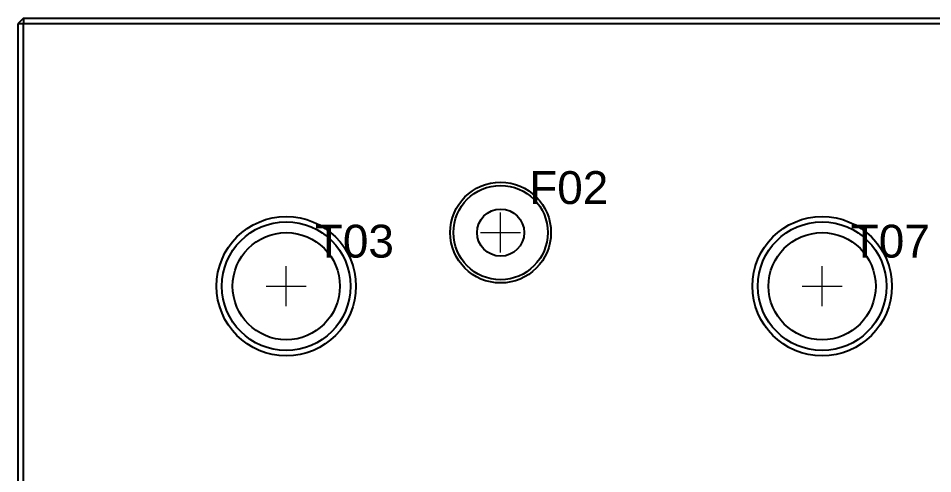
# Model space of a CAD drawing. Header units: millimetres. Extents: x 7 to 422, y 36 to 182.
# Drawn here: x 69.83 to 112.49, y 65.08 to 86.33 of the extents above; entities that cross this region are included whole.
import ezdxf

# ---------------------------------------------------------------- set-up
doc = ezdxf.new("R2010")
doc.units = ezdxf.units.MM
doc.header["$LTSCALE"] = 0.666667
doc.linetypes.add('DASHED', pattern=[1.524, 1.27, -0.254])
for name, color, linetype, lineweight in [('ANNOTATIONS', 7, 'CONTINUOUS', 18), ('HIDDEN', 7, 'DASHED', 13), ('VISIBLE', 7, 'CONTINUOUS', 25)]:
    doc.layers.add(name, color=color, linetype=linetype, lineweight=lineweight)
doc.styles.add('CJK', font='Arial Unicode.ttf')

msp = doc.modelspace()

# ---------------------------------------------------------------- linework, layer by layer
at = {"layer": 'ANNOTATIONS'}
for p, q in [((92.33333, 75.4), (92.33333, 77.26667)), ((91.4, 76.33333), (93.26667, 76.33333)), ((82.33333, 72.9), (82.33333, 74.76667)), ((107.33333, 72.9), (107.33333, 74.76667)), ((81.4, 73.83333), (83.26667, 73.83333)), ((106.4, 73.83333), (108.26667, 73.83333))]:
    msp.add_line(p, q, dxfattribs=at)
at = {"layer": 'HIDDEN'}
for centre, radius in [((82.33333, 73.83333), 3.25), ((82.33333, 73.83333), 3), ((107.33333, 73.83333), 3.25), ((107.33333, 73.83333), 3)]:
    msp.add_circle(centre, radius, dxfattribs=at)
at = {"layer": 'VISIBLE'}
for p, q in [((70.08333, 86.33333), (69.83333, 86.08333)), ((70.08333, 86.33333), (70.08333, 86.08333)), ((70.08333, 86.33333), (144.58333, 86.33333)), ((69.83333, 36.58333), (69.83333, 86.08333)), ((69.83333, 86.08333), (70.08333, 86.08333)), ((70.08333, 36.58333), (70.08333, 86.08333)), ((70.08333, 86.08333), (144.58333, 86.08333))]:
    msp.add_line(p, q, dxfattribs=at)
for centre, radius in [((92.33333, 76.33333), 2.35), ((92.33333, 76.33333), 2.2), ((92.33333, 76.33333), 1.1), ((82.33333, 73.83333), 3.25), ((82.33333, 73.83333), 3), ((107.33333, 73.83333), 3.25), ((107.33333, 73.83333), 3), ((82.33333, 73.83333), 2.5), ((107.33333, 73.83333), 2.5)]:
    msp.add_circle(centre, radius, dxfattribs=at)

# ---------------------------------------------------------------- texts
at = {"layer": 'ANNOTATIONS', "style": 'CJK'}
for s, p in [('F02', (93.66667, 77.66667)), ('T03', (83.66667, 75.16667)), ('T07', (108.66667, 75.16667))]:
    msp.add_text(s, height=1.533333, dxfattribs=at).set_placement(p)

doc.saveas('drawing.dxf')
